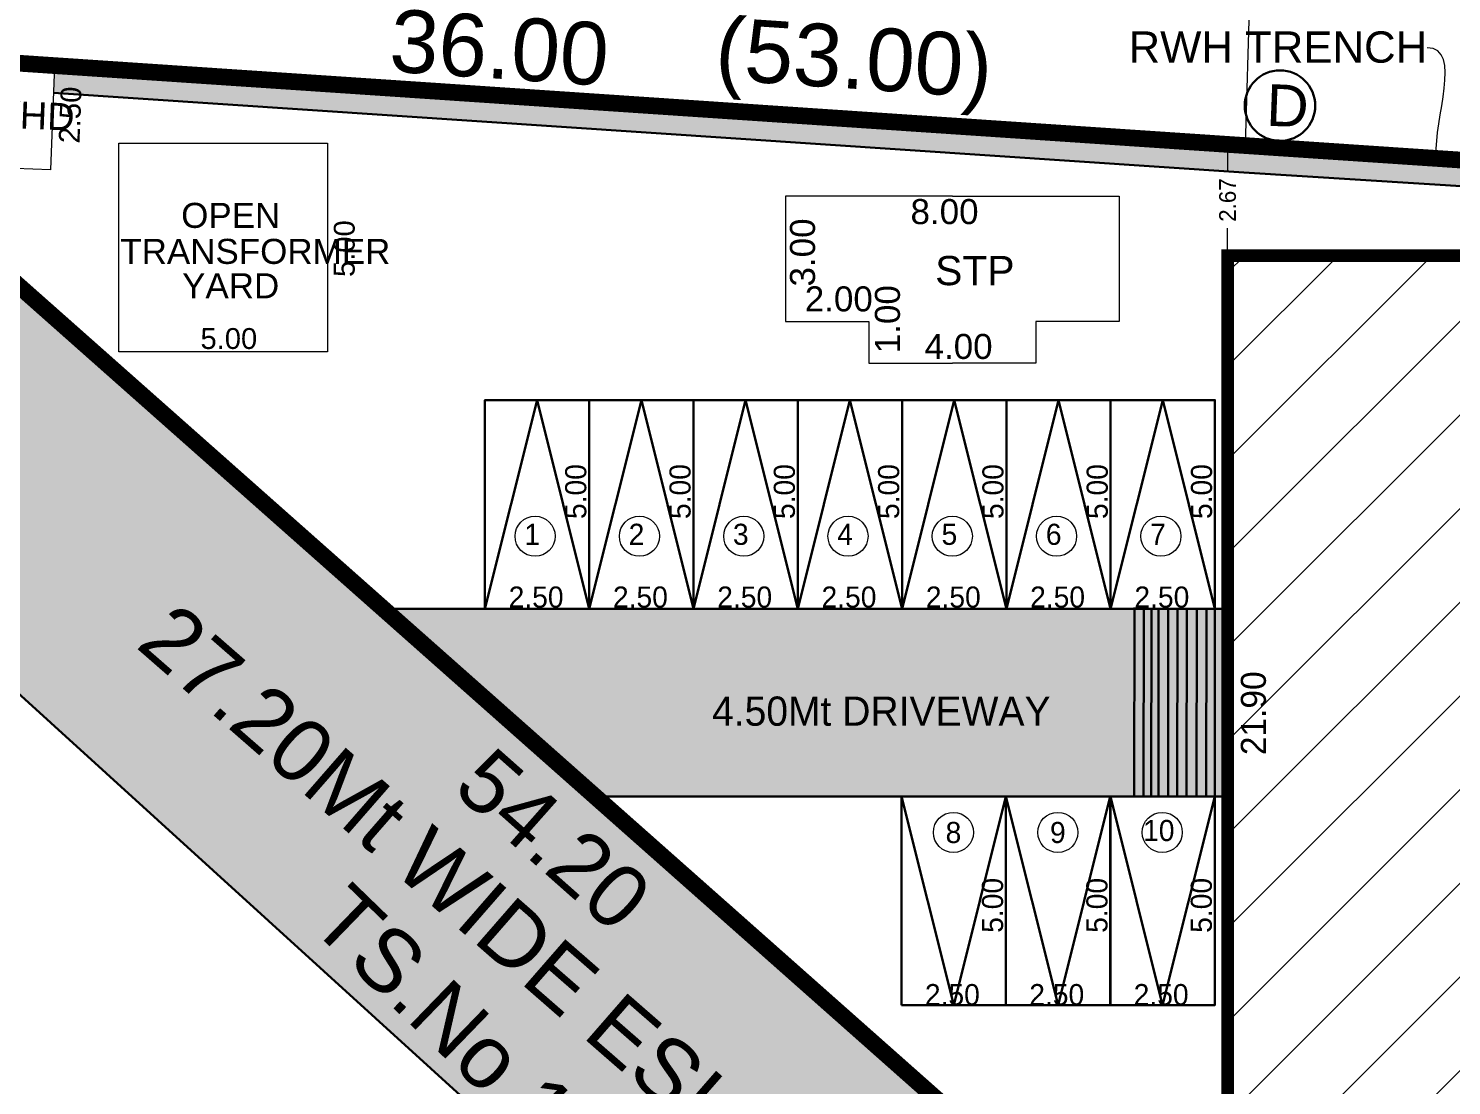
# Model space of a CAD drawing. Header units: metres. Extents: x -1560950 to -1560484, y 42726 to 42890.
# Drawn here: x -1560873.78 to -1560856.72, y 42836.34 to 42849 of the extents above; entities that cross this region are included whole.
import ezdxf
from ezdxf import colors
from ezdxf.entities.mleader import LeaderData, LeaderLine
from ezdxf.math import Vec2, Vec3

# ---------------------------------------------------------------- set-up
doc = ezdxf.new("R2010")
doc.units = ezdxf.units.M
doc.header["$LTSCALE"] = 750
doc.header["$MEASUREMENT"] = 0
doc.header["$PDMODE"] = 35
doc.header["$PDSIZE"] = 50
doc.linetypes.add('DASHED2', pattern=[0.375, 0.25, -0.125])
doc.layers.get('0').update_dxf_attribs({"lineweight": 5})
doc.layers.get('Defpoints').update_dxf_attribs({"lineweight": 0})
doc.layers.add('wall', color=7, linetype='Continuous', lineweight=30)
doc.styles.get("Standard").update_dxf_attribs({"font": 'arial.ttf'})
doc.styles.add('sunahari', font='framd.ttf', dxfattribs={"height": 0.3})
doc.dimstyles.new('Civil Mt', dxfattribs={"dimtxt": 0.3, "dimasz": 0.15, "dimexe": 0, "dimexo": 0, "dimgap": 0.1, "dimtad": 0, "dimzin": 0, "dimdsep": 46, "dimtxsty": 'Standard', "dimblk": 'ARCHTICK', "dimcen": 0, "dimse1": 1, "dimse2": 1, "dimclrd": 253, "dimadec": 0, "dimazin": 3, "dimtfac": 1, "dimtofl": 0, "dimtmove": 1, "dimatfit": 3, "dimfxl": 0, "dimfrac": 2, "dimtolj": 1, "dimtzin": 0, "dimarcsym": 0})
doc.dimstyles.new('CIVIL Mt.', dxfattribs={"dimscale": 0, "dimtxt": 0.2, "dimasz": 0.15, "dimexe": 0.18, "dimexo": 0.0625, "dimgap": 0.1, "dimtad": 0, "dimzin": 0, "dimdsep": 46, "dimtxsty": 'sunahari', "dimblk": 'OBLIQUE', "dimcen": 0.09, "dimse1": 1, "dimse2": 1, "dimclrd": 253, "dimclrt": 4, "dimadec": 0, "dimazin": 0, "dimtfac": 1, "dimtofl": 0, "dimtmove": 1, "dimatfit": 3, "dimfxl": 0, "dimfrac": 2, "dimtolj": 1, "dimtzin": 0, "dimarcsym": 0})
doc.dimstyles.new('CIVIL Mt.1SITE', dxfattribs={"dimscale": 0, "dimtxt": 0.6, "dimasz": 0.15, "dimexe": 0.18, "dimexo": 0.0625, "dimgap": 0.1, "dimtad": 0, "dimzin": 0, "dimdsep": 46, "dimtxsty": 'sunahari', "dimblk": 'OBLIQUE', "dimcen": 0.09, "dimse1": 1, "dimse2": 1, "dimsd1": 1, "dimsd2": 1, "dimclrd": 253, "dimclrt": 7, "dimadec": 0, "dimazin": 0, "dimtfac": 1, "dimtofl": 0, "dimtmove": 1, "dimatfit": 3, "dimfxl": 0, "dimfrac": 2, "dimtolj": 1, "dimtzin": 0, "dimarcsym": 0})

# ---------------------------------------------------------------- blocks, each defined once
blk = doc.blocks.new('*D889')
at = {"layer": 'Defpoints', "color": 0, "ltscale": 0.25}
for p in [(222.5315586885314, -167.2126414990552), (222.4475721347522, -168.463569810654), (275.328520510015, -172.0139640046556)]:
    blk.add_point(p, dxfattribs=at)
at = {"layer": 'wall', "color": 7, "ltscale": 0.25, "insert": (248.9720328761628, -168.987838596056), "char_height": 1.5, "attachment_point": 5, "rotation": 356.1589612629605}
blk.add_mtext('\\A1;(53.00)', dxfattribs=at)
blk = doc.blocks.new('_ArchTick')
at = {"color": 0, "linetype": 'ByBlock', "const_width": 0.15}
blk.add_lwpolyline([(-0.5, -0.5), (0.5, 0.5)], dxfattribs=at)
blk = doc.blocks.new('*D886')
at = {"layer": 'Defpoints', "color": 0, "ltscale": 0.25}
for p in [(222.4475721347521, -168.4635698106539), (221.4923884430891, -169.5418452311192), (263.018441581052, -204.4030265729841)]:
    blk.add_point(p, dxfattribs=at)
at = {"layer": 'wall', "color": 7, "ltscale": 0.25, "insert": (241.7778231662391, -187.5115736122843), "char_height": 1.5, "attachment_point": 5, "rotation": 318.4640682756408}
blk.add_mtext('\\A1;54.20', dxfattribs=at)
blk = doc.blocks.new('*D887')
at = {"layer": 'Defpoints', "color": 0, "ltscale": 0.25}
for p in [(222.4475721347522, -168.463569810654), (258.4429923738719, -169.7389325849838), (258.3667068802137, -170.8751583197871)]:
    blk.add_point(p, dxfattribs=at)
at = {"layer": 'wall', "color": 7, "ltscale": 0.25, "insert": (240.4834250011412, -168.5331383304172), "char_height": 1.5, "attachment_point": 5, "rotation": 356.1589612629605}
blk.add_mtext('\\A1;36.00', dxfattribs=at)
blk = doc.blocks.new('*D888')
at = {"layer": 'Defpoints', "color": 0, "ltscale": 0.25}
for p in [(258.3667068802137, -170.8751583197871), (275.4037486309618, -170.8934871891866), (275.328520510015, -172.0139640046556)]:
    blk.add_point(p, dxfattribs=at)
at = {"layer": 'wall', "color": 7, "ltscale": 0.25, "insert": (266.9228418160611, -170.3240843467524), "char_height": 1.5, "attachment_point": 5, "rotation": 356.1589612629605}
blk.add_mtext('\\A1;17.00', dxfattribs=at)
blk = doc.blocks.new('_Oblique')
at = {"color": 0, "linetype": 'ByBlock', "lineweight": -2}
blk.add_line((-0.5, -0.5), (0.5, 0.5), dxfattribs=at)
blk = doc.blocks.new('*D878')
at = {"layer": 'Defpoints', "color": 0, "ltscale": 0.25}
for p in [(257.9385397418093, -170.8464114427178), (257.9385397418093, -173.5139640046556), (257.9385397418093, -173.5139640046556)]:
    blk.add_point(p, dxfattribs=at)
at = {"layer": 'wall', "color": 253, "lineweight": -2, "ltscale": 0.25}
for p, q in [((257.9385397418093, -170.8464114427178), (257.9385397418093, -171.5083195918186)), ((257.9385397418093, -173.5139640046556), (257.9385397418093, -172.8520558555548))]:
    blk.add_line(p, q, dxfattribs=at)
at = {"layer": 'wall', "color": 253, "lineweight": -2, "ltscale": 0.25, "xscale": 0.15, "yscale": 0.15, "zscale": 0.15}
for p, rotation in [((257.9385397418093, -170.8464114427178), 90), ((257.9385397418093, -173.5139640046556), 270)]:
    blk.add_blockref('_Oblique', p, dxfattribs=dict(at, rotation=rotation))
at = {"layer": 'wall', "color": 1, "ltscale": 0.25, "insert": (257.9385397418093, -172.1801877236867), "char_height": 0.4, "attachment_point": 5, "rotation": 90, "style": 'sunahari'}
blk.add_mtext('\\A1;2.67', dxfattribs=at)
blk = doc.blocks.new('*D894')
at = {"layer": 'Defpoints', "color": 0, "ltscale": 0.25}
for p in [(257.9385397418093, -173.5139640046556), (275.328520510015, -173.5139640046556), (257.9385397418093, -173.9010995972871)]:
    blk.add_point(p, dxfattribs=at)
at = {"layer": 'wall', "color": 7, "ltscale": 0.25, "insert": (266.6419871951075, -174.1725076031503), "char_height": 0.6, "attachment_point": 5, "style": 'sunahari'}
blk.add_mtext('\\A1;17.39', dxfattribs=at)
blk = doc.blocks.new('*D895')
at = {"layer": 'Defpoints', "color": 0, "ltscale": 0.25}
for p in [(257.9385397418093, -173.5139640046556), (257.9385397418093, -195.4162485322675), (258.3667404027219, -195.4162485322675)]:
    blk.add_point(p, dxfattribs=at)
at = {"layer": 'wall', "color": 7, "ltscale": 0.25, "insert": (258.5600126441932, -184.4783398278518), "char_height": 0.6, "attachment_point": 5, "rotation": 90, "style": 'sunahari'}
blk.add_mtext('\\A1;21.90', dxfattribs=at)
blk = doc.blocks.new('A$C708C468C')
at = {"ltscale": 0.25}
h = blk.add_hatch(color=51, dxfattribs=at)
h.dxf.hatch_style = 1
h.paths.add_polyline_path([(16.49672584760992, 45.65669542241766), (16.27234037529706, 53.02166276837033), (14.10441796427943, 53.02166276837033), (13.94059831578488, 52.18832076943271), (13.80654741804756, 53.98893694620437), (13.62781843435368, 52.99190498368353), (11.20259128334146, 52.9556911667305), (11.34132486008093, 46.54994808271223), (11.42808025202976, 45.1346722249159), (1.375919616002647, 44.93644571674576), (1.452441990037186, 41.05595968522538), (2.711237620864267, 40.69316560062907), (-5.107394827e-07, 40.35455840732538), (1.476658186980785, 40.13688567048666), (1.559427695541671, 36.42956443022195), (11.95401300171943, 36.55491819756843), (12.06806477433173, 34.69434542286325), (11.81603979823404, 29.53892340483435), (14.08216462161727, 29.53892340483435), (14.39508949440278, 30.89675969785458), (14.34877436363968, 28.6874984073547), (14.61315105471658, 29.64532715693167), (17.11588978629712, 29.73505969895203), (17.4190751520473, 35.18774349759406), (54.30367906126775, 1.665825603523444), (85.08490992149382, 1.443228280487744), (85.08490992149382, 5.401848821558814), (83.9818187952442, 5.776173226562605), (86.10475171291546, 5.984123354569419), (85.00713510818242, 6.305558812094205), (85.00713510818242, 9.717238660087787), (79.46759529391056, 9.717238660087787), (57.06759529390911, 9.717238660087787)])
h = blk.add_hatch(dxfattribs=at)
h.set_pattern_fill('GRAVEL', scale=0.075)
h.set_pattern_definition([(228.0127875, (105.417971314466, 170.2094400276244), (-15.24000000119685, -17.14499999893634), [0.25629108, -25.37286272967375]), (184.969741, (105.246521314466, 170.0189400276244), (22.85999999095538, 1.905000108523442), [0.4398035399999998, -43.54053667014296]), (132.5104471, (104.808371314466, 169.9808400276244), (19.05000000804562, -20.95499999268447), [0.31011114, -30.701042095575]), (267.273689, (104.065421314466, 169.5045900276244), (1.905000003989793, 38.09999999979986), [0.4005033899999999, -39.64982806930347]), (292.83365418, (104.046371314466, 169.1045400276244), (-9.525000000797556, 22.85999999966659), [0.3927252749999998, -38.87985580900797]), (357.2736889999999, (104.198771314466, 168.7425900276244), (-38.09999999979986, 1.905000003989796), [0.4005033899999999, -39.64982806930347]), (37.69424047, (104.5988213144659, 168.7235400276244), (-24.76499999890192, -19.0500000014253), [0.5296452449999999, -52.43483648568525]), (72.25532837, (105.017921314466, 169.0473900276244), (13.33500000358446, 41.90999999885913), [0.50003964, -49.50394245142875]), (121.42956562, (105.1703213144659, 169.5236400276244), (-15.24000000216234, 24.76499999866951), [0.4018597500000001, -39.784159274034]), (175.2363583, (104.960771314466, 169.8665400276244), (20.95499999969964, -1.905000003291942), [0.4587849599999999, -22.48045271249999]), (222.3974378, (104.503571314466, 169.9046400276244), (-22.85999999926849, -20.955000000798), [0.59330844, -58.73757938413274]), (138.81407483, (105.9513713144659, 169.4855400276244), (-13.33499999920013, 11.43000000092938), [0.2025034049999999, -20.047924368258]), (171.4692344, (105.798971314466, 169.6188900276244), (24.76500000066724, -3.809999995678007), [0.385261485, -38.14097924778]), (225, (105.417971314466, 169.6760400276244), (-3e-16, -1.905000000000179), [0.269407005, -2.424669831320999]), (203.19859051, (105.284621314466, 169.9046400276244), (9.525000000259567, 3.809999999332), [0.1450809899999999, -14.36296677667049]), (291.80140949, (105.151271314466, 169.8474900276244), (-1.905000000398621, 5.714999999867153), [0.205174215, -10.0535647425]), (30.96375653, (105.227471314466, 169.6569900276244), (5.715000000139786, 3.809999999790843), [0.3332397449999997, -10.77472361468249]), (161.56505118, (105.5132213144659, 169.8284400276244), (3.810000000099437, -1.904999999800315), [0.240965355, -5.783173587620999]), (16.389540334, (104.046371314466, 169.8474900276244), (19.05000000000011, 5.715000000000181), [0.337566, -33.41912000440425]), (70.34617594, (104.370221314466, 169.9427400276244), (-7.620000000696987, -20.95499999975281), [0.2831992049999999, -28.03666175865]), (293.19859051, (105.5132213144659, 170.2094400276244), (-3.809999999334946, 9.525000000266463), [0.2901600749999998, -14.21788769167049]), (343.6104596700001, (105.6275213144659, 169.9427400276244), (-19.05000000039921, 5.714999998667143), [0.3375659999999998, -33.41912000440497]), (339.44395478, (104.046371314466, 168.6663900276244), (-9.524999999999896, 3.810000000000157), [0.3255263999999997, -15.95080073482949]), (294.7751406, (104.351171314466, 168.5520900276244), (-9.525000011337696, 20.95499999484545), [0.2727540899999999, -27.00269503554]), (66.80140949, (105.532271314466, 168.3044400276244), (3.809999999401723, 9.525000000239476), [0.290160075, -14.2178876916705]), (17.35402464, (105.6465713144659, 168.5711400276244), (-24.76499999950727, -7.620000001599347), [0.319337055, -31.61428198515]), (69.44395478, (104.5988213144659, 168.3044400276244), (-3.810000000066345, -9.524999999973474), [0.1627632, -16.1135639348295]), (101.3099324739999, (105.417971314466, 168.3044400276244), (-1.905000000000299, 7.620000000000276), [0.09713595, -9.6164962233945]), (165.963756532, (105.3989213144659, 168.3996900276244), (5.714999999999634, -1.904999999999898), [0.392725275, -7.461790941801749]), (186.00900596, (105.017921314466, 168.4949400276244), (19.04999999989902, 1.905000000997015), [0.3639502499999998, -36.03102364750272]), (303.69006753, (105.227471314466, 169.4855400276244), (-1.905000000264726, 3.809999999867776), [0.27474291, -6.593832269759999]), (353.15722659, (105.3798713144659, 169.2569400276244), (32.38500000019926, -3.809999998304545), [0.47966757, -47.48700679877324]), (60.9453959, (105.856121314466, 169.1997900276244), (-7.620000000209763, -13.33499999988019), [0.19613118, -19.4170442385825]), (90, (105.9513713144659, 169.3712400276244), (-1.904999999999999, 1.904999999999999), [0.1143, -1.790699999999999]), (120.25643716, (104.979821314466, 168.5520900276244), (7.619999999067872, -13.33500000053234), [0.26465022, -26.2004555799]), (48.01278749999999, (104.846471314466, 168.7806900276244), (15.2400000012565, 17.14499999888265), [0.51258216, -25.11657164967375]), (0, (105.1893713144659, 169.1616900276244), (1.904999999999999, 1.904999999999999), [0.4953, -1.409699999999999]), (325.3048465, (105.6846713144659, 169.1616900276244), (19.05000000721615, -13.33499998969093), [0.30120717, -29.819487543105]), (254.0546040999999, (105.9323213144659, 168.9902400276244), (-1.904999999866917, -7.620000000033559), [0.2773718099999999, -13.591237529079]), (207.64597536, (105.856121314466, 168.7235400276244), (-36.19500000133001, -19.04999999747306), [0.4516088249999998, -44.70934831720346]), (175.42607874, (105.456071314466, 168.5139900276244), (-24.76499999999912, 1.904999999999608), [0.4777720949999999, -47.29938484218])])
h.paths.add_polyline_path([(69.40276243549158, 42.17978566986697), (52.41586059313585, 43.24510691326426), (23.87067777008772, 45.16161284737342), (23.84588722000089, 44.51181391541149), (52.3737469284315, 42.5964710445212), (69.28262305016811, 41.53604312766918), (81.27964152040101, 37.7409561531864), (85.3354682053856, 25.14953351681879), (85.91302502995715, 25.47653806703858), (81.7954950891093, 38.25952011483037)])
h.paths.add_polyline_path([(21.35046038847287, 44.67935533073132), (21.37249517032316, 45.25692128482382), (23.87067777008772, 45.16161284737342), (17.99906486514226, 45.55582930920411), (18.21839210901271, 44.88964045942721)])
h = blk.add_hatch(dxfattribs=at)
h.set_pattern_fill('ANSI31', color=0, scale=0.5)
h.set_pattern_definition([(45, (-205.9508462871418, 214.1202652330717), (-1.122532015133643, 1.122532015133644), [])])
h.paths.add_polyline_path([(80.29549508904437, 36.75952011485046), (73.5149980621872, 36.75952011485046), (69.37767422287322, 36.7595201148505), (69.37767422287322, 40.60630122841604), (51.98769345466752, 40.60630122841604), (51.98769345466752, 36.75952011485046), (51.98769345466752, 18.70401670080423), (57.06759529391035, 18.70401670080423), (57.06759529391035, 14.21723866008756), (73.51499806218662, 14.21723866008756), (73.5149980621872, 18.70401670080423), (73.5149980621872, 25.6903518646231), (80.29549508904437, 25.6903518646231)])
h.paths.add_polyline_path([(75.76543728616734, 25.68627886030021), (77.86587684660685, 25.68627886030021), (77.86587684660685, 27.00693820095955), (75.76543728616734, 27.00693820095955)], flags=25)
h.paths.add_polyline_path([(80.19084151901102, 29.920515952307), (80.19084151901102, 32.54886760065867), (78.87018217835174, 32.54886760065867), (78.87018217835174, 29.920515952307)], flags=24)
h.paths.add_polyline_path([(73.57068079284767, 35.37333697684602), (76.19903244119928, 35.37333697684602), (76.19903244119928, 36.69399631750537), (73.57068079284767, 36.69399631750537)], flags=24)
h.paths.add_polyline_path([(69.46033006494599, 37.66135940144741), (69.46033006494599, 39.761798961887), (68.1396707242867, 39.761798961887), (68.1396707242867, 37.66135940144741)], flags=25)
h.paths.add_polyline_path([(59.36443761126247, 39.30676861893238), (61.99278925961408, 39.30676861893238), (61.99278925961408, 40.62742795959173), (59.36443761126247, 40.62742795959173)], flags=9)
h.paths.add_polyline_path([(53.25015536804046, 28.32467265796706), (53.25015536804046, 30.95302430631873), (51.92949602738116, 30.95302430631873), (51.92949602738116, 28.32467265796706)], flags=9)
h.paths.add_polyline_path([(53.47236964901418, 18.61557437194136), (55.57280920945368, 18.61557437194136), (55.57280920945368, 19.93623371260071), (53.47236964901418, 19.93623371260071)], flags=25)
h.paths.add_polyline_path([(58.16474625615512, 15.41348482330306), (58.16474625615512, 17.51392438374265), (56.84408691549584, 17.51392438374265), (56.84408691549584, 15.41348482330306)], flags=24)
h.paths.add_polyline_path([(63.95799997475183, 14.23209916119862), (66.58635162310344, 14.23209916119862), (66.58635162310344, 15.55275850185796), (63.95799997475183, 15.55275850185796)], flags=24)
h.paths.add_polyline_path([(73.7534935423995, 18.63236669092677), (73.7534935423995, 21.26071833927844), (72.4328342017402, 21.26071833927844), (72.4328342017402, 18.63236669092677)], flags=25)
h.paths.add_polyline_path([(60.44346078068401, 29.51534213558466), (68.31192231914561, 29.51534213558466), (68.31192231914561, 30.59764982789236), (60.44346078068401, 30.59764982789236)], flags=24)
h.paths.add_polyline_path([(59.80079755340984, 30.57003876401154), (69.9513103739227, 30.57003876401154), (69.9513103739227, 31.65234645631924), (59.80079755340984, 31.65234645631924)], flags=24)
h.paths.add_polyline_path([(61.0213821477496, 27.05509712734062), (67.96881804518553, 27.05509712734062), (67.96881804518553, 29.77330225554577), (61.0213821477496, 29.77330225554577)], flags=24)
at = {"ltscale": 0.1}
h = blk.add_hatch(color=33, dxfattribs=at)
h.dxf.hatch_style = 1
h.paths.add_polyline_path([(68.28499806218724, 14.21723866008756), (63.78499806218719, 14.21062768044589), (63.78499806218719, 9.71723866008756), (68.28499806218679, 9.717238660087787)])
h.paths.add_polyline_path([(51.98769345466752, 32.14630122841604), (31.74816502872289, 32.14630122841604), (36.8280668679655, 27.64630122841601), (51.98769345466643, 27.64630122841618)])
at = {"color": 0, "linetype": 'DASHED2', "ltscale": 0.25}
blk.add_line((52.4158605930719, 43.2451069132845), (52.5614832924585, 48.24298586634282), dxfattribs=at)
at = {"color": 3, "ltscale": 0.2, "const_width": 0.4}
blk.add_lwpolyline([(57.06759529391035, 9.71723866008756), (79.46759529391034, 9.71723866008756), (75.0149980621872, 22.77918253885429), (86.32731882912134, 24.1903518646231), (81.79549508904437, 38.25952011485046), (69.37767422287322, 42.10630122841604), (16.49672584761043, 45.65669542241771)], close=True, dxfattribs=at)
at = {"color": 0, "linetype": 'DASHED2', "ltscale": 0.25}
for points in [[(21.37249517032314, 45.25692128482385), (23.87067777008775, 45.16161284737338), (23.77536933263227, 42.66343024761296), (21.27718673287487, 42.75873868506264)], [(25.41128977137123, 43.30632001354024), (30.41128977137123, 43.30632001354024), (30.41128977137123, 38.30632001354024), (25.41128977137123, 38.30632001354024)]]:
    blk.add_lwpolyline(points, close=True, dxfattribs=at)
for points in [[(45.38978702351231, 42.03196600593855), (41.38978702351232, 42.03196600593855), (41.38978702351232, 39.03196600593856), (43.38978702351233, 39.03196600593856), (43.38978702351233, 38.03196600593856), (45.38978702351231, 38.03196600593856)], [(45.38978702351231, 42.03196600593855), (49.38978702351231, 42.03196600593855), (49.38978702351231, 39.03196600593856), (47.38978702351231, 39.03196600593856), (47.38978702351231, 38.03196600593856), (45.38978702351231, 38.03196600593856)]]:
    blk.add_lwpolyline(points, dxfattribs=at)
at = {"color": 0, "linetype": 'ByBlock', "ltscale": 0.25}
for centre in [(35.38803549372483, 33.88357725112778, -30000), (37.88803549372483, 33.88357725112778, -30000), (40.38803549372483, 33.88357725112778, -30000), (42.88803549372483, 33.88357725112778, -30000), (45.38803549372484, 33.88357725112778, -30000), (47.88803549372484, 33.88357725112778, -30000), (50.38803549372484, 33.88357725112778, -30000), (45.41539797591318, 26.78603340915169, -30000), (47.91784021747514, 26.78603340915169, -30000), (50.42028245903708, 26.78603340915169, -30000)]:
    blk.add_circle(centre, 0.4804027307877913, dxfattribs=at)
at = {"layer": 'wall', "color": 0, "ltscale": 0.25}
for p, q in [((17.4190751520473, 35.18774349759406), (54.30367906126798, 1.665825603523387)), ((31.74816502872264, 32.14630122841604), (51.98769345466752, 32.14630122841604)), ((49.74663016278265, 27.67319780042212, -60000), (49.7532861159923, 32.17319780042212, -60000)), ((49.96862818092637, 27.64630122841604), (49.97528413413601, 32.14630122841604)), ((50.15368930855771, 27.64630122841604), (50.16034526176736, 32.14630122841604)), ((50.32693778333129, 27.64630122841604), (50.33359373654093, 32.14630122841604)), ((50.55924952237552, 27.64630122841604), (50.56590547558518, 32.14630122841604)), ((50.77746151397883, 27.64630122841604), (50.78411746718847, 32.14630122841604)), ((51.00415934696872, 27.64630122841604), (51.01081530017836, 32.14630122841604)), ((51.24290150885286, 27.64630122841604), (51.24955746206251, 32.14630122841604)), ((51.47536016441524, 27.64630122841604), (51.48201611762488, 32.14630122841604)), ((51.67749930584278, 27.64630122841604), (51.68415525905243, 32.14630122841604)), ((36.8280668679655, 27.64630122841601), (51.98769345466752, 27.64630122841601))]:
    blk.add_line(p, q, dxfattribs=at)
blk.add_lwpolyline([(23.84588722000149, 44.51181391542741), (52.37374692836749, 42.59647104454143), (69.2826230501041, 41.53604312768942), (81.27964152033702, 37.74095615320664), (85.7086232566172, 23.99106365984216)], dxfattribs=at)
at = {"layer": 'wall', "color": 240, "ltscale": 0.25, "const_width": 0.3}
blk.add_lwpolyline([(80.29549508904437, 36.75952011485046), (73.5149980621872, 36.75952011485046), (69.37767422287322, 36.7595201148505), (69.37767422287322, 40.60630122841604), (51.98769345466752, 40.60630122841604), (51.98769345466752, 36.75952011485046), (51.98769345466752, 18.70401670080423), (57.06759529391035, 18.70401670080423), (57.06759529391035, 14.21723866008756), (73.51499806218662, 14.21723866008756), (73.5149980621872, 18.70401670080423), (73.5149980621872, 25.6903518646231), (80.29549508904437, 25.6903518646231)], close=True, dxfattribs=at)
at = {"layer": 'wall', "color": 0, "ltscale": 0.25}
for points in [[(36.68415525905243, 32.14630122841604), (34.18415525905243, 32.14630122841604), (34.18415525905243, 37.14630122841604), (36.68415525905243, 37.14630122841604)], [(39.18415525905243, 32.14630122841604), (36.68415525905243, 32.14630122841604), (36.68415525905243, 37.14630122841604), (39.18415525905243, 37.14630122841604)], [(41.68415525905243, 32.14630122841604), (39.18415525905243, 32.14630122841604), (39.18415525905243, 37.14630122841604), (41.68415525905243, 37.14630122841604)], [(44.18415525905243, 32.14630122841604), (41.68415525905243, 32.14630122841604), (41.68415525905243, 37.14630122841604), (44.18415525905243, 37.14630122841604)], [(46.68415525905243, 32.14630122841604), (44.18415525905243, 32.14630122841604), (44.18415525905243, 37.14630122841604), (46.68415525905243, 37.14630122841604)], [(49.18415525905243, 32.14630122841604), (46.68415525905243, 32.14630122841604), (46.68415525905243, 37.14630122841604), (49.18415525905243, 37.14630122841604)], [(51.68415525905243, 32.14630122841604), (49.18415525905243, 32.14630122841604), (49.18415525905243, 37.14630122841604), (51.68415525905243, 37.14630122841604)], [(44.17261482271891, 22.64630122841603), (44.17261482271891, 27.64630122841604), (46.67261482271891, 27.64630122841604), (46.67261482271891, 22.64630122841603)], [(46.67505706428085, 22.64630122841603), (46.67505706428085, 27.64630122841604), (49.17505706428085, 27.64630122841604), (49.17505706428085, 22.64630122841603)], [(49.17749930584278, 22.64630122841603), (49.17749930584278, 27.64630122841604), (51.67749930584278, 27.64630122841604), (51.67749930584278, 22.64630122841603)]]:
    blk.add_lwpolyline(points, close=True, dxfattribs=at)
at = {"layer": 'wall', "color": 0, "linetype": 'DASHED2', "ltscale": 0.25}
for points in [[(36.68415525905243, 32.14630122841604), (35.43415525905243, 37.14630122841604), (34.18415525905243, 32.14630122841604)], [(39.18415525905243, 32.14630122841604), (37.93415525905243, 37.14630122841604), (36.68415525905243, 32.14630122841604)], [(41.68415525905243, 32.14630122841604), (40.43415525905243, 37.14630122841604), (39.18415525905243, 32.14630122841604)], [(44.18415525905243, 32.14630122841604), (42.93415525905243, 37.14630122841604), (41.68415525905243, 32.14630122841604)], [(46.68415525905243, 32.14630122841604), (45.43415525905243, 37.14630122841604), (44.18415525905243, 32.14630122841604)], [(49.18415525905243, 32.14630122841604), (47.93415525905243, 37.14630122841604), (46.68415525905243, 32.14630122841604)], [(51.68415525905243, 32.14630122841604), (50.43415525905243, 37.14630122841604), (49.18415525905243, 32.14630122841604)], [(44.17261482271891, 27.64630122841604), (45.42261482271891, 22.64630122841603), (46.67261482271891, 27.64630122841604)], [(46.67505706428085, 27.64630122841604), (47.92505706428085, 22.64630122841603), (49.17505706428085, 27.64630122841604)], [(49.17749930584278, 27.64630122841604), (50.42749930584278, 22.64630122841603), (51.67749930584278, 27.64630122841604)]]:
    blk.add_lwpolyline(points, dxfattribs=at)
at = {"layer": 'wall', "color": 240, "ltscale": 0.25}
blk.add_circle((53.24306633554806, 44.20254776456568), 0.8442465009528092, dxfattribs=at)
at = {"color": 1, "lineweight": -2}
blk.add_text('D', height=1, rotation=357.8151620571867, dxfattribs=at).set_placement((52.90302333810052, 43.72154383883128))
at = {"color": 0, "lineweight": -2}
for s, height, rotation, p in [('RWHD', 0.6499999999999999, 357.8151620571867, (21.51513144428341, 43.71091765784069)), ('27.20Mt WIDE ESI RING ROAD', 1.499999999999999, 318.9045076123371, (25.78237597448111, 31.24416801950679)), ('TS.No.1', 1.499999999999999, 315.9056451989575, (29.93167831907129, 24.56741869671044))]:
    blk.add_text(s, height=height, rotation=rotation, dxfattribs=at).set_placement(p)
at = {"color": 0}
for s, height, rotation, p in [('2.50', 0.5, 87.8151620571858, (24.46587349891175, 43.29070543680868)), ('5.00', 0.5, 90, (31.0627445554419, 40.09602565128079)), ('3.00', 0.6, 90, (42.09738297488729, 39.86814691054497)), ('1.00', 0.6, 90, (44.13300940909175, 38.26955780953358))]:
    blk.add_text(s, height=height, rotation=rotation, dxfattribs=at).set_placement(p)
for s, height, p in [('8.00', 0.6, (44.38673751667738, 41.36386825475802)), ('2.00', 0.6, (41.85174110215666, 39.27165370814782)), ('5.00', 0.5, (27.36696069647607, 38.37145864771006)), ('4.00', 0.6, (44.7230145516769, 38.13200850080285))]:
    blk.add_text(s, height=height, dxfattribs=at).set_placement(p)
at = {"color": 0, "lineweight": -2}
for s, height, p in [('OPEN', 0.6, (26.90421028124035, 41.27327994396895)), ('TRANSFORMER ', 0.6, (25.44448651148196, 40.41020235685801)), ('STP', 0.7, (44.97823569061075, 39.90022484700557)), ('YARD', 0.6, (26.92612613987001, 39.58643009002967))]:
    blk.add_text(s, height=height, dxfattribs=at).set_placement(p)
at = {"color": 0, "linetype": 'ByBlock', "ltscale": 0.25, "style": 'sunahari'}
for p in [(36.61460521256117, 34.29583720623154, -60000), (39.11460521256117, 34.29583720623154, -60000), (41.61460521256117, 34.29583720623154, -60000), (44.11460521256117, 34.29583720623154, -60000), (46.61460521256117, 34.29583720623154, -60000), (49.11460521256117, 34.29583720623154, -60000), (51.61460521256117, 34.29583720623154, -60000), (46.60497723475569, 24.37972884221625, -60000), (49.10741947631765, 24.37972884221625, -60000), (51.6098617178796, 24.37972884221625, -60000)]:
    blk.add_text('5.00', height=0.5058873166126431, rotation=90, dxfattribs=at).set_placement(p)
for s, p in [('1', (35.13022965171945, 33.67700079641085, -90000)), ('2', (37.63022965171945, 33.67700079641085, -90000)), ('3', (40.13022965171944, 33.67700079641085, -90000)), ('4', (42.63022965171944, 33.67700079641085, -90000)), ('5', (45.13022965171944, 33.67700079641085, -90000)), ('6', (47.63022965171944, 33.67700079641085, -90000)), ('7', (50.13022965171945, 33.67700079641085, -90000)), ('2.50', (34.7532861159923, 32.17319780042212, -60000)), ('2.50', (37.2532861159923, 32.17319780042212, -60000)), ('2.50', (39.7532861159923, 32.17319780042212, -60000)), ('2.50', (42.2532861159923, 32.17319780042212, -60000)), ('2.50', (44.7532861159923, 32.17319780042212, -60000)), ('2.50', (47.2532861159923, 32.17319780042212, -60000)), ('2.50', (49.7532861159923, 32.17319780042212, -60000)), ('8', (45.2274130831262, 26.53181260610171, -90000)), ('9', (47.72985532468817, 26.53181260610171, -90000)), ('10', (49.96208250562273, 26.57945695443476, -90000)), ('2.50', (44.73120526107135, 22.64630122841603)), ('2.50', (47.23364750263328, 22.64630122841603)), ('2.50', (49.73608974419523, 22.64630122841603))]:
    blk.add_text(s, height=0.5058873166126431, dxfattribs=at).set_placement(p)
at = {"layer": 'wall', "color": 0, "ltscale": 0.25, "style": 'sunahari'}
blk.add_text('4.50Mt DRIVEWAY', height=0.7, dxfattribs=at).set_placement((39.62885383054164, 29.34275491271455))
at = {"layer": 'wall', "color": 0, "ltscale": 0.25}
dim = blk.add_aligned_dim(p1=(69.37767422287322, 42.10630122841604), p2=(16.49672584761043, 45.65669542241771), distance=-1.2537445441456787, text='(<>)', dimstyle='Civil Mt', dxfattribs=at)
dim.commit()
dim.dimension.update_dxf_attribs({"geometry": '*D889', "text_midpoint": (43.02118658902103, 45.13242663701568), "insert": (-205.9508462871418, 214.1202652330717)})
for p1, p2, distance, picture, middle in [((16.49672584761043, 45.65669542241771), (52.4158605930719, 43.2451069132845), 1.1387837358216766, '*D887', (34.53257871399941, 45.5871269026544)), ((57.06759529391035, 9.71723866008756), (16.49672584761043, 45.65669542241771), 1.4405046918350382, '*D886', (35.82697687909732, 26.60869162078731)), ((52.4158605930719, 43.2451069132845), (69.37767422287322, 42.10630122841604), 1.1229993607231932, '*D888', (60.97199552891936, 43.79618088631923))]:
    dim = blk.add_aligned_dim(p1=p1, p2=p2, distance=distance, dimstyle='Civil Mt', dxfattribs=at)
    dim.commit()
    dim.dimension.update_dxf_attribs({"geometry": picture, "text_midpoint": middle, "insert": (-205.9508462871418, 214.1202652330717)})
dim = blk.add_aligned_dim(p1=(51.98769345466752, 43.27385379035383), p2=(51.98769345466752, 40.60630122841604), distance=0, dimstyle='CIVIL Mt.', override={"dimscale": 1}, dxfattribs=at)
dim.commit()
dim.dimension.update_dxf_attribs({"geometry": '*D878', "text_midpoint": (51.98769345466757, 41.94007750938496), "insert": (-205.9508462871418, 214.1202652330717)})
for base, p1, p2, angle, picture, middle in [((51.98769345466752, 40.21916563578452), (69.37767422287322, 40.60630122841604), (51.98769345466752, 40.60630122841604), 180, '*D894', (60.69114090796575, 39.9477576299214)), ((52.41589411558016, 18.7040167008042), (51.98769345466752, 40.60630122841604), (51.98769345466757, 18.7040167008042), 270.0000000000001, '*D895', (52.60916635705143, 29.64192540521981))]:
    dim = blk.add_linear_dim(base=base, p1=p1, p2=p2, angle=angle, dimstyle='CIVIL Mt.1SITE', override={"dimscale": 1}, dxfattribs=at)
    dim.commit()
    dim.dimension.update_dxf_attribs({"geometry": picture, "text_midpoint": middle, "dimtype": 129, "insert": (-205.9508462871418, 214.1202652330717)})
at = {"layer": 'wall', "color": 1, "ltscale": 0.25}
ml = blk.add_multileader_mtext('Standard', dxfattribs=at)
ml.set_content('{\\C7;RWH TRENCH}', color=4)
ml.set_leader_properties(color=252)
ml.build(insert=Vec2(0, 0))
ml.multileader.update_dxf_attribs({"leader_type": 2, "text_left_attachment_type": 2, "text_right_attachment_type": 2, "dogleg_length": 0.05, "arrow_head_size": 0.7, "scale": 2})
ctx = ml.context
ctx.base_point, ctx.scale, ctx.char_height, ctx.arrow_head_size, ctx.landing_gap_size, ctx.plane_origin = Vec3(51.41828516226733, 45.58874525705596), 2, 0.75, 0.7, 0, Vec3(57.55582059394805, 43.87854366532758)
ctx.left_attachment, ctx.right_attachment, ctx.text_align_type = 2, 2, 2
notes = []
notes.append((ctx, [(0, (1, 1, 0), (56.87153191551408, 45.58874525705596), (-1, 0), 0.1, [(0, [(57.05639824302784, 42.30280195954732)], 0, [])])]))
ctx.mtext.insert, ctx.mtext.alignment, ctx.mtext.flow_direction = Vec3(56.77153191551406, 45.98176473757544), 3, 5
for ctx, leaders in notes:
    for number, flags, end, landing, length, lines in leaders:
        leader = LeaderData()
        leader.index, (leader.has_last_leader_line, leader.has_dogleg_vector, leader.attachment_direction) = number, flags
        leader.last_leader_point, leader.dogleg_vector, leader.dogleg_length = Vec3(end), Vec3(landing), length
        for number, points, colour, breaks in lines:
            line = LeaderLine()
            line.index, line.vertices, line.color, line.breaks = number, Vec3.list(points), colors.encode_raw_color(colour), breaks
            leader.lines.append(line)
        ctx.leaders.append(leader)

msp = doc.modelspace()

# ---------------------------------------------------------------- block references
at = {"color": 0, "ltscale": 0.25, "xscale": 0.5, "yscale": 0.5, "zscale": 0.5}
msp.add_blockref('A$C708C468C', (-1560885.401010622, 42825.97677077187, 2350.358149759808), dxfattribs=at)

doc.saveas('drawing.dxf')
